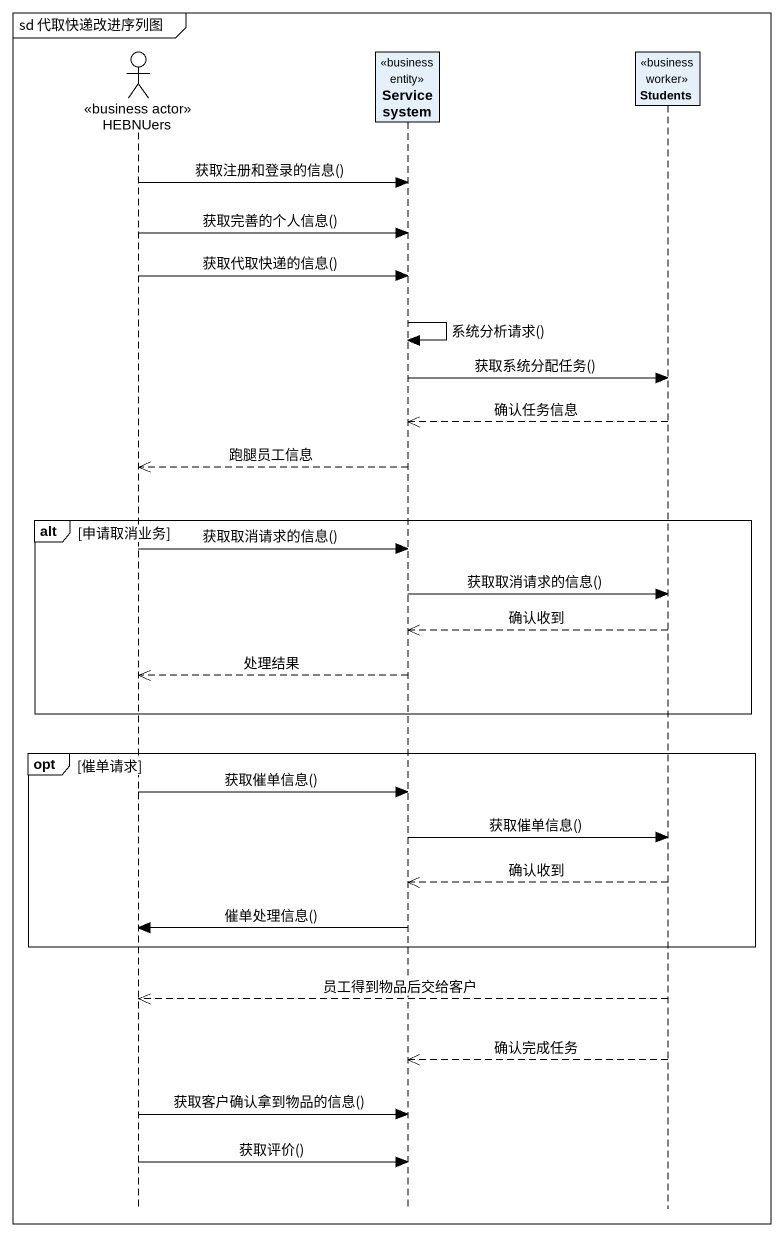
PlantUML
@startuml
mainframe sd 代取快递改进序列图
hide footbox
actor HEBNUers <<business actor>>
participant "Service system" as Service_system <<business entity>>
participant Students <<business worker>>

HEBNUers -> Service_system : 获取注册和登录的信息()
HEBNUers -> Service_system : 获取完善的个人信息()
HEBNUers -> Service_system : 获取代取快递的信息()
Service_system -> Service_system : 系统分析请求()
Service_system -> Students : 获取系统分配任务()
Students -->> Service_system : 确认任务信息
Service_system -->> HEBNUers : 跑腿员工信息
alt 申请取消业务
  HEBNUers -> Service_system : 获取取消请求的信息()
  Service_system -> Students : 获取取消请求的信息()
  Students -->> Service_system : 确认收到
  Service_system -->> HEBNUers : 处理结果
end
opt 催单请求
  HEBNUers -> Service_system : 获取催单信息()
  Service_system -> Students : 获取催单信息()
  Students -->> Service_system : 确认收到
  Service_system -> HEBNUers : 催单处理信息()
end
Students -->> HEBNUers : 员工得到物品后交给客户
Students -->> Service_system : 确认完成任务
HEBNUers -> Service_system : 获取客户确认拿到物品的信息()
HEBNUers -> Service_system : 获取评价()
@enduml
